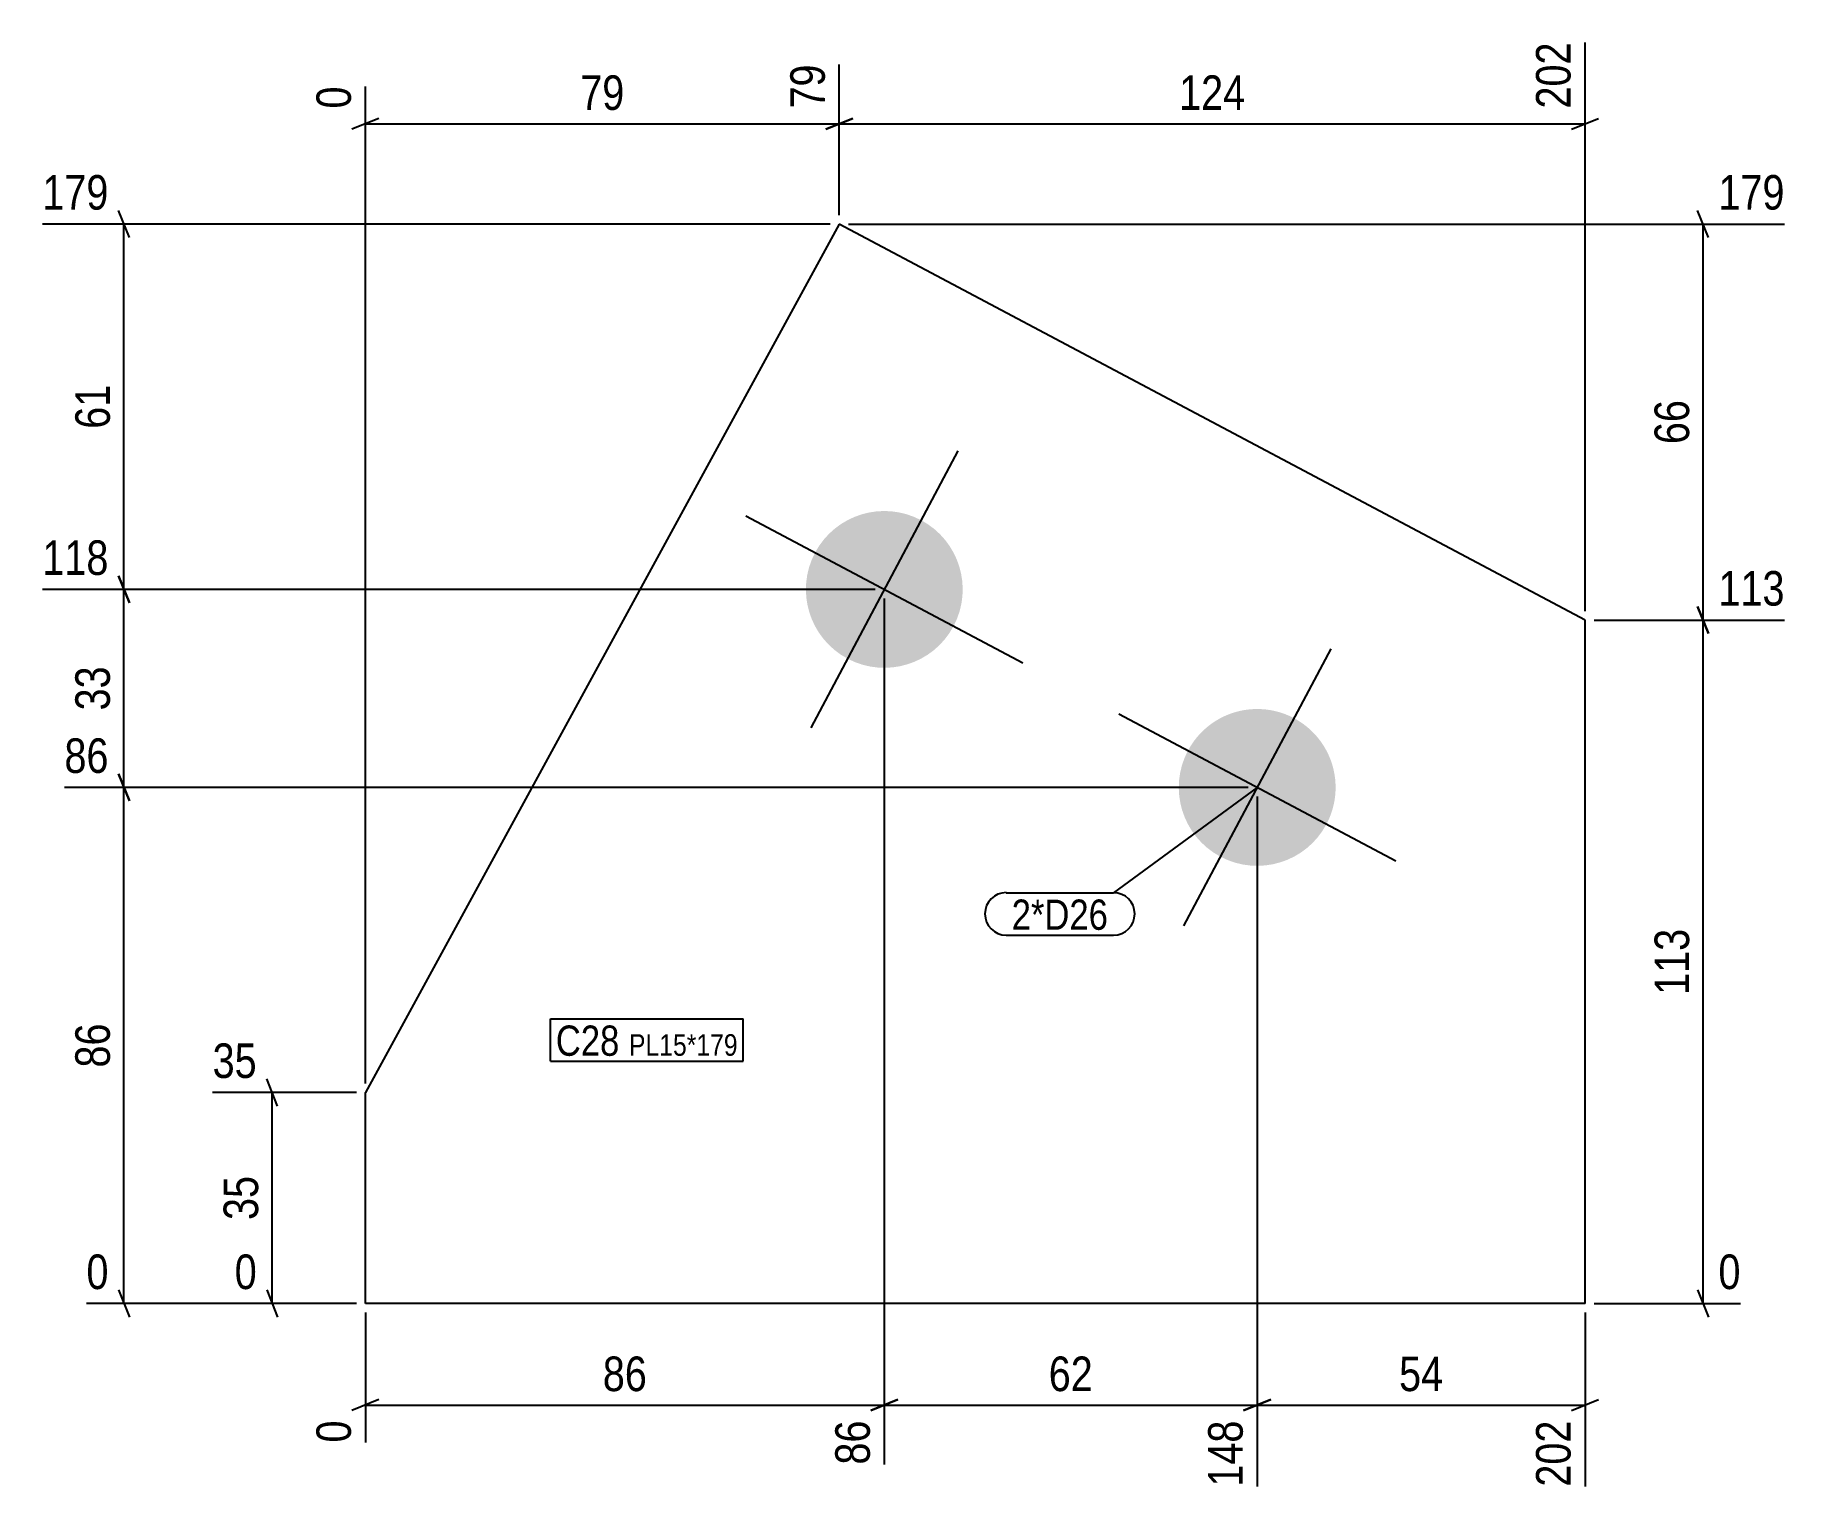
# Model space of a CAD drawing. Header units: millimetres. Extents: x 3 to 295, y 3 to 245.
import ezdxf

# ---------------------------------------------------------------- set-up
doc = ezdxf.new("R2010")
doc.units = ezdxf.units.MM
for name, color, linetype in [('MÅLSÆTNING', 7, 'Continuous'), ('STÅL', 7, 'Continuous'), ('TEKST', 7, 'Continuous')]:
    doc.layers.add(name, color=color, linetype=linetype)
doc.styles.add('Arial Narrow', font='ARIALN.TTF', dxfattribs={"height": 0.2})

msp = doc.modelspace()

# ---------------------------------------------------------------- hatches: boundary and pattern name
at = {"layer": 'STÅL', "linetype": 'Continuous'}
for points in [[(155.57, 147.17, -1), (132.61, 159.36, -1)], [(217.4, 114.34, -1), (194.43, 126.53, -1)]]:
    msp.add_hatch(color=3, dxfattribs=at).paths.add_polyline_path(points)

# ---------------------------------------------------------------- linework, layer by layer
at = {"layer": 'MÅLSÆTNING', "color": 7, "linetype": 'Continuous'}
for p, q in [((260.27, 149.68), (260.27, 243.97)), ((136.63, 215.34), (136.63, 240.31)), ((136.63, 215.34), (136.63, 240.31)), ((58.06, 71.36), (58.06, 236.66)), ((60.31, 231.35), (55.81, 229.55)), ((58.06, 230.45), (136.63, 230.45)), ((138.88, 231.35), (134.38, 229.55)), ((134.38, 229.55), (138.88, 231.35)), ((136.63, 230.45), (260.27, 230.45)), ((258.02, 229.55), (262.52, 231.35)), ((18.92, 211.59), (17.12, 216.09)), ((280.74, 211.59), (278.94, 216.09)), ((135.13, 213.84), (4.5, 213.84)), ((18.02, 153.27), (18.02, 213.84)), ((138.13, 213.84), (293.36, 213.84)), ((279.84, 148.18), (279.84, 213.84)), ((17.12, 155.52), (18.92, 151.02)), ((18.92, 151.02), (17.12, 155.52)), ((142.59, 153.27), (4.5, 153.27)), ((142.59, 153.27), (4.5, 153.27)), ((18.02, 120.44), (18.02, 153.27)), ((144.09, 151.77), (144.09, 8.16)), ((144.09, 151.77), (144.09, 8.16)), ((278.94, 150.43), (280.74, 145.93)), ((280.74, 145.93), (278.94, 150.43)), ((261.77, 148.18), (293.36, 148.18)), ((261.77, 148.18), (293.36, 148.18)), ((279.84, 34.86), (279.84, 148.18)), ((17.12, 122.69), (18.92, 118.19)), ((18.92, 118.19), (17.12, 122.69)), ((204.41, 120.44), (8.16, 120.44)), ((204.41, 120.44), (8.16, 120.44)), ((18.02, 34.86), (18.02, 120.44)), ((205.91, 118.94), (205.91, 4.5)), ((43.49, 67.61), (41.69, 72.11)), ((56.56, 69.86), (32.73, 69.86)), ((42.59, 34.86), (42.59, 69.86)), ((17.12, 37.11), (18.92, 32.61)), ((41.69, 37.11), (43.49, 32.61)), ((278.94, 37.11), (280.74, 32.61)), ((56.56, 34.86), (11.81, 34.86)), ((56.56, 34.86), (36.39, 34.86)), ((58.06, 33.36), (58.06, 11.81)), ((260.27, 33.36), (260.27, 4.5)), ((261.77, 34.86), (286.05, 34.86)), ((60.31, 18.92), (55.81, 17.12)), ((58.06, 18.02), (144.09, 18.02)), ((146.34, 18.92), (141.84, 17.12)), ((141.84, 17.12), (146.34, 18.92)), ((144.09, 18.02), (205.91, 18.02)), ((203.66, 17.12), (208.16, 18.92)), ((258.02, 17.12), (262.52, 18.92))]:
    msp.add_line(p, q, dxfattribs=at)
at = {"layer": 'STÅL', "color": 2, "linetype": 'Continuous'}
for p, q in [((136.63, 213.84), (58.06, 69.86)), ((260.27, 148.18), (136.63, 213.84)), ((260.27, 34.86), (260.27, 148.18)), ((58.06, 34.86), (58.06, 69.86)), ((260.27, 34.86), (58.06, 34.86))]:
    msp.add_line(p, q, dxfattribs=at)
at = {"layer": 'STÅL', "color": 3, "linetype": 'Continuous'}
for p, q in [((156.28, 176.23), (131.9, 130.3)), ((121.13, 165.46), (167.05, 141.07)), ((218.11, 143.4), (193.72, 97.47)), ((182.95, 132.63), (228.88, 108.24))]:
    msp.add_line(p, q, dxfattribs=at)

# ---------------------------------------------------------------- wipeouts: each hides what was drawn before it
at = {"color": 0}
msp.add_wipeout([(181.19, 96.83), (181.19, 102.08), (165.21, 102.08), (165.21, 96.83)], dxfattribs=at).dxf.layer = 'TEKST'

# ---------------------------------------------------------------- next in the draw order: wipeouts: each hides what was drawn before it
at = {"color": 0, "linetype": 'Continuous'}
for points in [[(259.07, 245.17), (250.67, 245.17), (250.67, 231.8), (259.07, 231.8)], [(135.43, 241.51), (127.03, 241.51), (127.03, 231.8), (135.43, 231.8)], [(56.86, 237.86), (48.46, 237.86), (48.46, 231.8), (56.86, 231.8)], [(16.67, 215.04), (16.67, 223.44), (3.3, 223.44), (3.3, 215.04)], [(294.56, 215.04), (294.56, 223.44), (281.19, 223.44), (281.19, 215.04)], [(16.67, 154.47), (16.67, 162.87), (3.3, 162.87), (3.3, 154.47)], [(294.56, 149.38), (294.56, 157.78), (281.19, 157.78), (281.19, 149.38)], [(16.67, 121.64), (16.67, 130.04), (6.96, 130.04), (6.96, 121.64)], [(41.24, 71.06), (41.24, 79.46), (31.53, 79.46), (31.53, 71.06)], [(16.67, 36.06), (16.67, 44.46), (10.61, 44.46), (10.61, 36.06)], [(41.24, 36.06), (41.24, 44.46), (35.19, 44.46), (35.19, 36.06)], [(287.25, 36.06), (287.25, 44.46), (281.19, 44.46), (281.19, 36.06)], [(56.86, 16.67), (48.46, 16.67), (48.46, 10.61), (56.86, 10.61)], [(142.89, 16.67), (134.49, 16.67), (134.49, 6.96), (142.89, 6.96)], [(204.71, 16.67), (196.31, 16.67), (196.31, 3.3), (204.71, 3.3)]]:
    msp.add_wipeout(points, dxfattribs=at).dxf.layer = 'MÅLSÆTNING'
at = {"color": 0}
for points, layer in [([(102.2, 231.57), (102.2, 239.97), (92.48, 239.97), (92.48, 231.57)], 'MÅLSÆTNING'), ([(205.13, 231.57), (205.13, 239.97), (191.77, 239.97), (191.77, 231.57)], 'MÅLSÆTNING'), ([(16.89, 188.41), (8.49, 188.41), (8.49, 178.7), (16.89, 178.7)], 'MÅLSÆTNING'), ([(278.72, 185.87), (270.32, 185.87), (270.32, 176.16), (278.72, 176.16)], 'MÅLSÆTNING'), ([(16.89, 141.71), (8.49, 141.71), (8.49, 132), (16.89, 132)], 'MÅLSÆTNING'), ([(278.72, 98.21), (270.32, 98.21), (270.32, 84.84), (278.72, 84.84)], 'MÅLSÆTNING'), ([(16.89, 82.51), (8.49, 82.51), (8.49, 72.79), (16.89, 72.79)], 'MÅLSÆTNING'), ([(41.47, 57.22), (33.07, 57.22), (33.07, 47.51), (41.47, 47.51)], 'MÅLSÆTNING'), ([(105.93, 19.14), (105.93, 27.54), (96.22, 27.54), (96.22, 19.14)], 'MÅLSÆTNING'), ([(179.86, 19.14), (179.86, 27.54), (170.15, 27.54), (170.15, 19.14)], 'MÅLSÆTNING'), ([(181.19, 96.83), (181.19, 102.08), (165.21, 102.08), (165.21, 96.83)], 'TEKST'), ([(100.18, 75.94), (100.18, 81.19), (89.63, 81.19), (89.63, 75.94)], 'TEKST'), ([(119.81, 75.94), (119.81, 79.69), (101.76, 79.69), (101.76, 75.94)], 'TEKST')]:
    msp.add_wipeout(points, dxfattribs=at).dxf.layer = layer

# ---------------------------------------------------------------- next in the draw order: linework, layer by layer
at = {"layer": 'MÅLSÆTNING', "color": 7, "linetype": 'Continuous'}
for p, q in [((205.91, 118.94), (205.91, 4.5)), ((208.16, 18.92), (203.66, 17.12)), ((205.91, 18.02), (260.27, 18.02))]:
    msp.add_line(p, q, dxfattribs=at)
at = {"layer": 'TEKST', "color": 7, "linetype": 'Continuous'}
for p, q in [((205.91, 120.44), (182.09, 102.98)), ((164.31, 102.98), (182.09, 102.98)), ((164.31, 95.93), (182.09, 95.93))]:
    msp.add_line(p, q, dxfattribs=at)
for centre, radius, start, end in [((164.31, 99.46), 3.53, 90, 270), ((182.09, 99.46), 3.52, 270, 90)]:
    msp.add_arc(centre, radius, start, end, dxfattribs=at)

# ---------------------------------------------------------------- next in the draw order: texts
at = {"layer": 'MÅLSÆTNING', "color": 3, "linetype": 'Continuous', "style": 'Arial Narrow'}
for s, height, p in [('202', 5.727, (257.87, 233)), ('79', 5.727, (134.23, 233)), ('0', 5.73, (55.66, 233)), ('0', 5.73, (55.66, 11.81)), ('86', 5.727, (141.69, 8.16)), ('148', 5.727, (203.51, 4.5))]:
    msp.add_text(s, height=height, rotation=90.0002, dxfattribs=at).set_placement(p)
at = {"layer": 'MÅLSÆTNING', "color": 3, "style": 'Arial Narrow'}
for s, p in [('79', (93.68, 232.77)), ('124', (192.97, 232.77)), ('86', (97.42, 20.34)), ('62', (171.35, 20.34))]:
    msp.add_text(s, height=5.727, dxfattribs=at).set_placement(p)
at = {"layer": 'MÅLSÆTNING', "color": 3, "linetype": 'Continuous', "style": 'Arial Narrow'}
for s, height, p in [('179', 5.727, (4.5, 216.24)), ('179', 5.727, (282.39, 216.24)), ('118', 5.727, (4.5, 155.67)), ('113', 5.727, (282.39, 150.58)), ('86', 5.727, (8.16, 122.84)), ('35', 5.727, (32.73, 72.26)), ('0', 5.73, (11.81, 37.26)), ('0', 5.73, (36.39, 37.26)), ('0', 5.73, (282.39, 37.26))]:
    msp.add_text(s, height=height, dxfattribs=at).set_placement(p)
at = {"layer": 'MÅLSÆTNING', "color": 3, "style": 'Arial Narrow'}
for s, p in [('61', (15.69, 179.9)), ('66', (277.52, 177.36)), ('33', (15.69, 133.2)), ('113', (277.52, 86.04)), ('86', (15.69, 73.99)), ('35', (40.27, 48.71))]:
    msp.add_text(s, height=5.727, rotation=90.0002, dxfattribs=at).set_placement(p)
at = {"layer": 'TEKST', "color": 3, "style": 'Arial Narrow'}
msp.add_text('2*D26', height=5.011, dxfattribs=at).set_placement((165.21, 96.83))

# ---------------------------------------------------------------- next in the draw order: wipeouts: each hides what was drawn before it
at = {"color": 0}
for points in [[(100.18, 75.94), (100.18, 81.19), (89.63, 81.19), (89.63, 75.94)], [(119.81, 75.94), (119.81, 79.69), (101.76, 79.69), (101.76, 75.94)]]:
    msp.add_wipeout(points, dxfattribs=at).dxf.layer = 'TEKST'

# ---------------------------------------------------------------- next in the draw order: linework, layer by layer
at = {"layer": 'TEKST', "color": 7, "linetype": 'Continuous'}
for p, q in [((88.73, 82.09), (120.71, 82.09)), ((88.73, 75.04), (88.73, 82.09)), ((120.71, 75.04), (120.71, 82.09)), ((88.73, 75.04), (120.71, 75.04))]:
    msp.add_line(p, q, dxfattribs=at)

# ---------------------------------------------------------------- next in the draw order: texts
at = {"layer": 'TEKST', "color": 3, "style": 'Arial Narrow'}
for s, height, p in [('C28', 5.011, (89.63, 75.94)), ('PL15*179', 3.579, (101.76, 75.94))]:
    msp.add_text(s, height=height, dxfattribs=at).set_placement(p)

# ---------------------------------------------------------------- next in the draw order: wipeouts: each hides what was drawn before it
at = {"color": 0}
msp.add_wipeout([(237.95, 19.14), (237.95, 27.54), (228.24, 27.54), (228.24, 19.14)], dxfattribs=at).dxf.layer = 'MÅLSÆTNING'
at = {"color": 0, "linetype": 'Continuous'}
msp.add_wipeout([(259.07, 16.67), (250.67, 16.67), (250.67, 3.3), (259.07, 3.3)], dxfattribs=at).dxf.layer = 'MÅLSÆTNING'

# ---------------------------------------------------------------- next in the draw order: texts
at = {"layer": 'MÅLSÆTNING', "color": 3, "style": 'Arial Narrow'}
msp.add_text('54', height=5.727, dxfattribs=at).set_placement((229.44, 20.34))
at = {"layer": 'MÅLSÆTNING', "color": 3, "linetype": 'Continuous', "style": 'Arial Narrow'}
msp.add_text('202', height=5.727, rotation=90.0002, dxfattribs=at).set_placement((257.87, 4.5))

doc.saveas('drawing.dxf')
